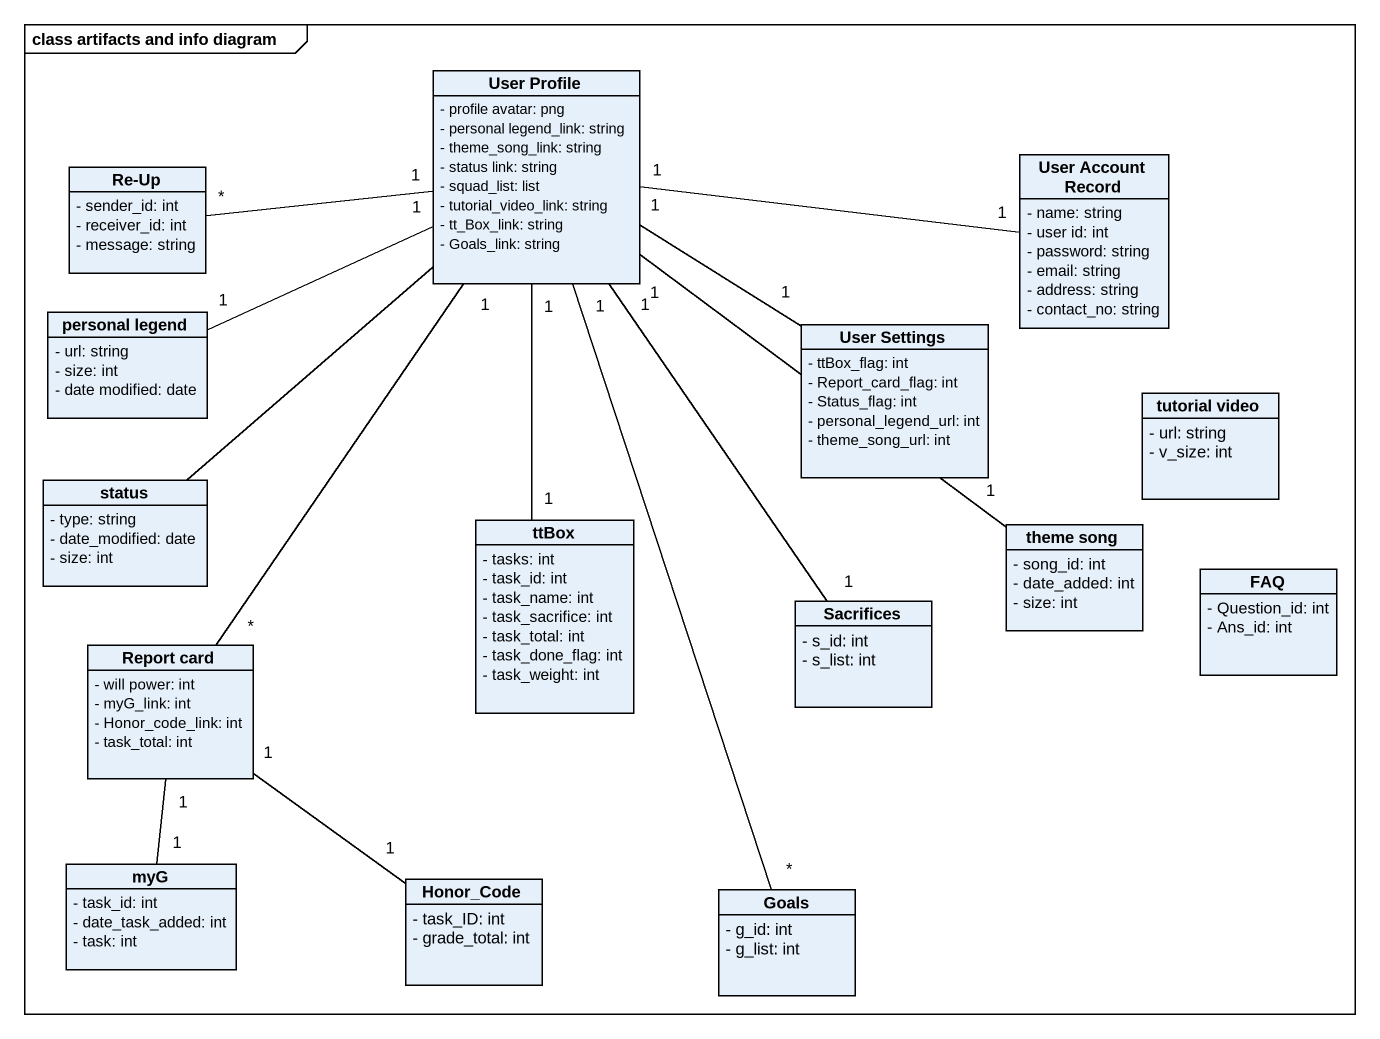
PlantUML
@startuml
mainframe class artifacts and info diagram
hide circle
hide empty members
skinparam classAttributeIconSize 0
class "User Profile" as User_Profile {
  - profile avatar: png
  - personal legend_link: string
  - theme_song_link: string
  - status link: string
  - squad_list: list
  - tutorial_video_link: string
  - tt_Box_link: string
  - Goals_link: string
}
class "Re-Up" as Re_Up {
  - sender_id: int
  - receiver_id: int
  - message: string
}
class "User Account Record" as User_Account_Record {
  - name: string
  - user id: int
  - password: string
  - email: string
  - address: string
  - contact_no: string
}
class "personal legend" as personal_legend {
  - url: string
  - size: int
  - date modified: date
}
class "User Settings" as User_Settings {
  - ttBox_flag: int
  - Report_card_flag: int
  - Status_flag: int
  - personal_legend_url: int
  - theme_song_url: int
}
class "tutorial video" as tutorial_video {
  - url: string
  - v_size: int
}
class status {
  - type: string
  - date_modified: date
  - size: int
}
class ttBox {
  - tasks: int
  - task_id: int
  - task_name: int
  - task_sacrifice: int
  - task_total: int
  - task_done_flag: int
  - task_weight: int
}
class "theme song" as theme_song {
  - song_id: int
  - date_added: int
  - size: int
}
class FAQ {
  - Question_id: int
  - Ans_id: int
}
class "Report card" as Report_card {
  - will power: int
  - myG_link: int
  - Honor_code_link: int
  - task_total: int
}
class Sacrifices {
  - s_id: int
  - s_list: int
}
class myG {
  - task_id: int
  - date_task_added: int
  - task: int
}
class Honor_Code {
  - task_ID: int
  - grade_total: int
}
class Goals {
  - g_id: int
  - g_list: int
}
User_Profile "1" -left- "*" Re_Up
User_Profile "1" -right- "1" User_Account_Record
User_Profile "1" -left- "1" personal_legend
User_Profile "1" -- "1" User_Settings
User_Profile -- status
User_Profile "1" -- "1" ttBox
User_Profile "1" -- "1" theme_song
User_Profile "1" -- "*" Report_card
User_Profile "1" -- "1" Sacrifices
Report_card "1" -- "1" myG
Honor_Code "1" -up- "1" Report_card
Goals "*" -up- "1" User_Profile
@enduml
